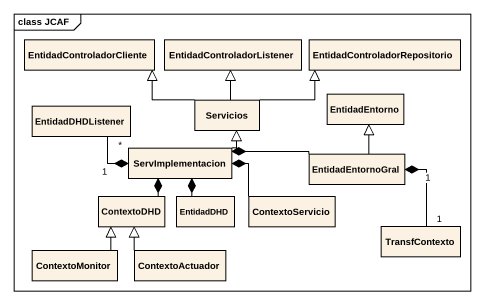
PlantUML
@startuml
mainframe class JCAF
hide circle
hide empty members
class EntidadControladorCliente
class EntidadControladorListener
class "EntidadControladorRepositorio" as EntidadControladorRepositori
class EntidadEntorno
class EntidadDHDListener
class Servicios
class ServImplementacion
class EntidadEntornoGral
class ContextoDHD
class EntidadDHD
class ContextoServicio
class ContextoMonitor
class ContextoActuador
class TransfContexto
Servicios -left-|> EntidadControladorCliente
Servicios -up-|> EntidadControladorListener
Servicios -right-|> EntidadControladorRepositori
ServImplementacion "1" *-left- "*" EntidadDHDListener
ServImplementacion -up-|> Servicios
ServImplementacion *-right- EntidadEntornoGral
ServImplementacion *-- ContextoDHD
ServImplementacion *-- EntidadDHD
ServImplementacion *-right- ContextoServicio
EntidadEntornoGral -up-|> EntidadEntorno
EntidadEntornoGral "1" *-- "1" TransfContexto
ContextoMonitor -up-|> ContextoDHD
ContextoActuador -up-|> ContextoDHD
@enduml
